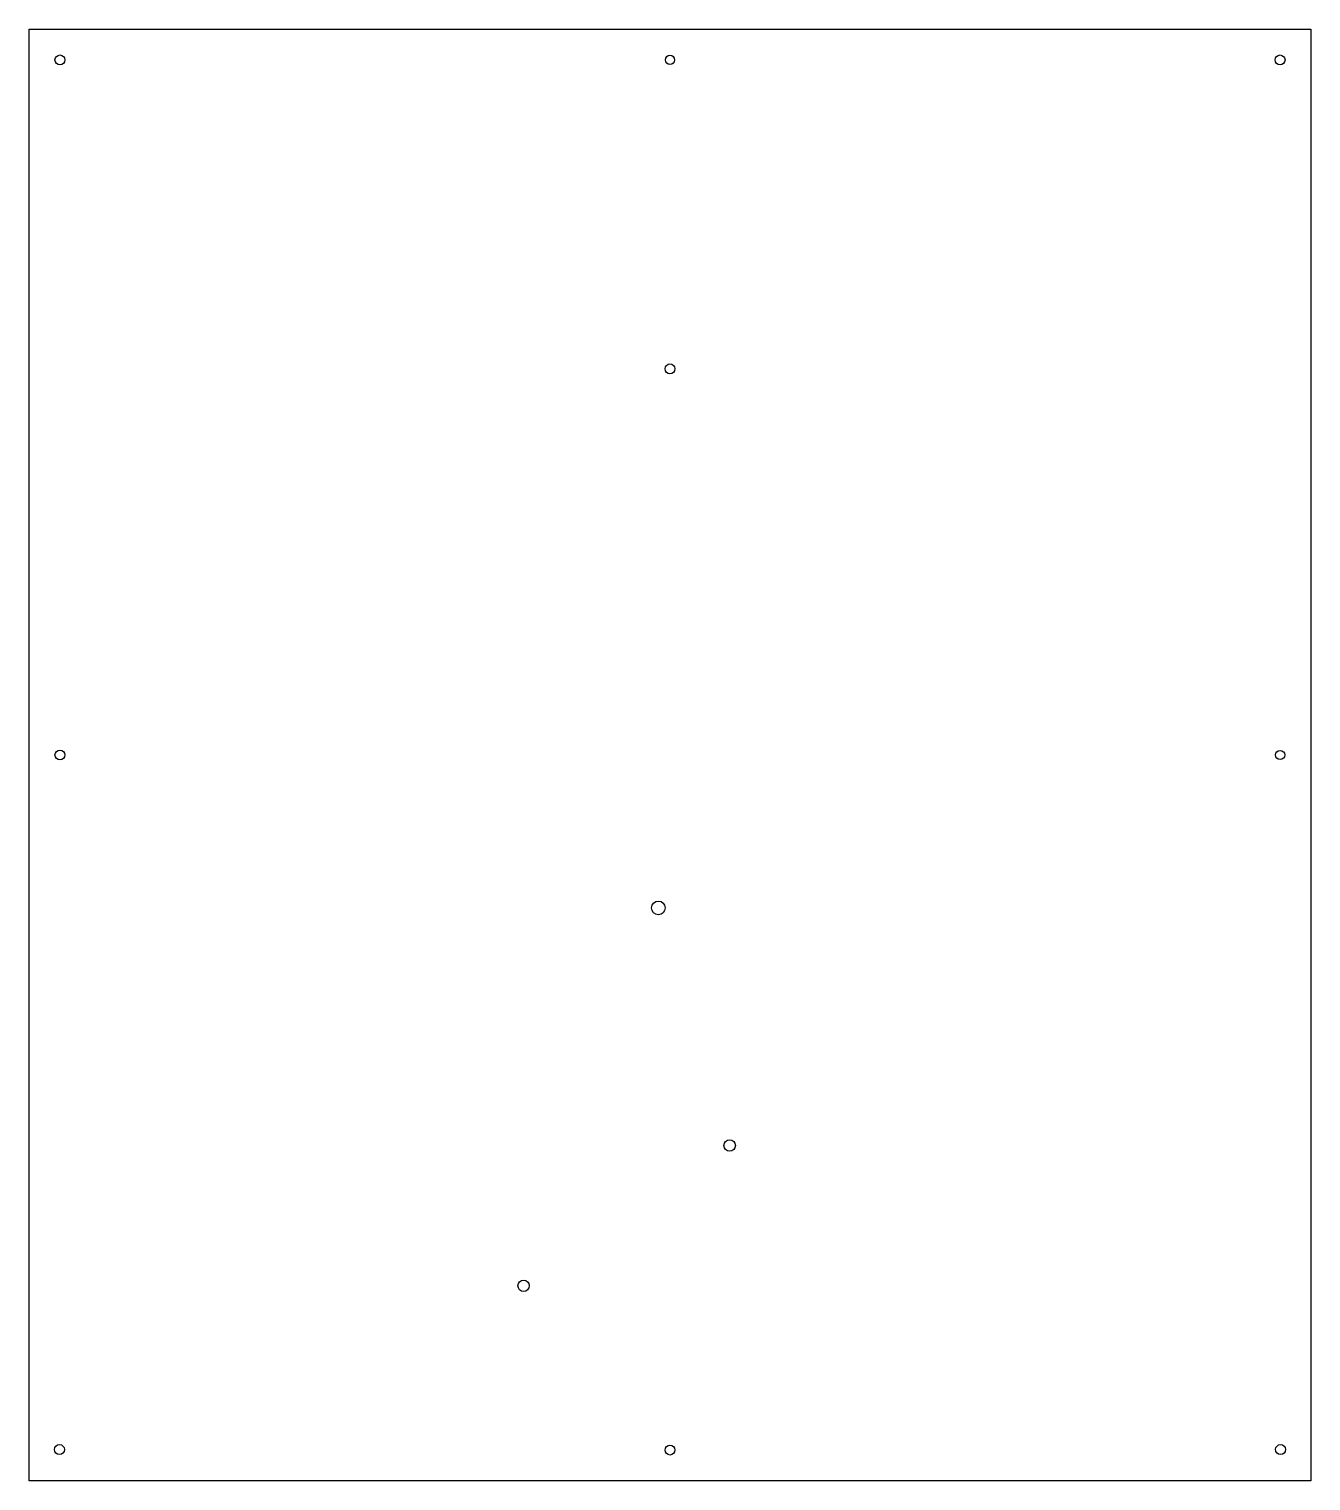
# Model space of a CAD drawing. Header units: millimetres. Extents: x -13 to 402, y -95 to 375.
import ezdxf

# ---------------------------------------------------------------- set-up
doc = ezdxf.new("R2010")
doc.units = ezdxf.units.MM
doc.layers.get('0').update_dxf_attribs({"linetype": 'CONTINUOUS'})

msp = doc.modelspace()

# ---------------------------------------------------------------- linework, layer by layer
msp.add_lwpolyline([(402.05, -95), (-12.95, -95), (-12.95, 375), (402.05, 375)], close=True)
for centre, radius in [((-2.95, 365.01), 1.6), ((392.05, 365.01), 1.6), ((194.55, 365), 1.5), ((194.55, 265), 1.6), ((-2.95, 140), 1.6), ((392.05, 140), 1.5), ((190.79, 90.5), 2.2), ((213.86, 13.59), 1.85), ((147.16, -31.81), 1.85), ((-3.1, -84.83), 1.6), ((194.55, -85), 1.6), ((392.2, -84.83), 1.6)]:
    msp.add_circle(centre, radius)

doc.saveas('drawing.dxf')
